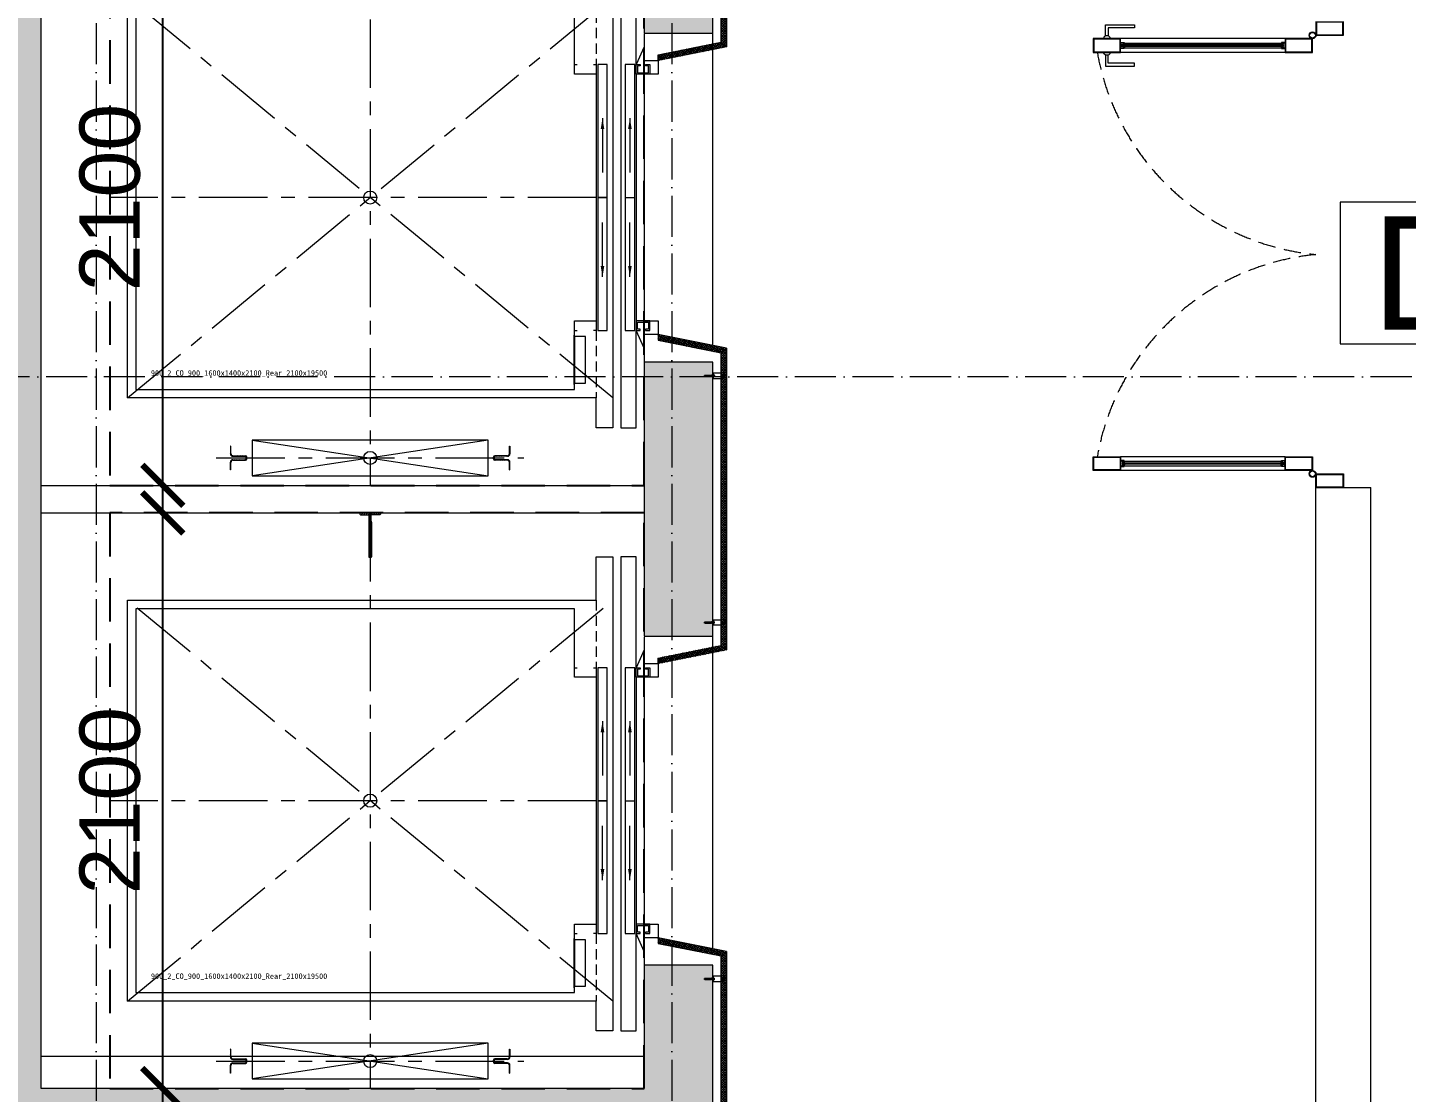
# Model space of a CAD drawing. Header units: millimetres. Extents: x -55734 to 118445, y -16290 to 119028.
# Drawn here: x 25701 to 30731, y 22339 to 26223 of the extents above; entities that cross this region are included whole.
import ezdxf
from ezdxf.enums import TextEntityAlignment as Align
from ezdxf.xclip import XClip

# ---------------------------------------------------------------- set-up
doc = ezdxf.new("R2010")
doc.units = ezdxf.units.MM
doc.header["$XCLIPFRAME"] = 0
for name, pattern in [('CENTERX2', [4, 2.5, -0.5, 0.5, -0.5]), ('CGXD', [18, 4, -2, 4, -2, 4, -2]), ('Grid Line', [4.2, 3, -0.6, 0, -0.6]), ('HIDDEN', [0.375, 0.25, -0.125]), ('HIDDEN2', [4.7625, 3.175, -1.5875])]:
    doc.linetypes.add(name, pattern=pattern)
doc.layers.get('Defpoints').update_dxf_attribs({"color": 230})
for name, color, linetype, lineweight in [('CUA', 31, 'Continuous', 9), ('Duong Ranh', 83, 'CGXD', 50), ('GRA', 211, 'Continuous', 9), ('LAT-GACH', 140, 'Continuous', 13), ('NET THAY 2', 55, 'Continuous', 5), ('NET-CAT', 3, 'Continuous', 15), ('NET-THAY', 2, 'Continuous', 9), ('THIET-BI-1', 26, 'Continuous', 5), ('TRUC', 225, 'Continuous', 5), ('Y-GHI CHU PCCC$0$Z-CT1-GHI CHU TT$0$KI-HIEU', 6, 'Continuous', 13)]:
    doc.layers.add(name, color=color, linetype=linetype, lineweight=lineweight)
doc.styles.add('hoistway plan', font='chhbg.shx', dxfattribs={"height": 45})
doc.styles.add('TA1', font='arial_0.ttf')
doc.styles.add('Y-GHI CHU PCCC$0$Arial', font='arial_0.ttf')
doc.dimstyles.new('D_100', dxfattribs={"dimtxt": 220, "dimasz": 150, "dimexe": 150, "dimexo": 150, "dimgap": 80, "dimtad": 1, "dimdec": 0, "dimzin": 9, "dimtxsty": 'TA1', "dimblk": 'ARCHTICK', "dimcen": 1, "dimdle": 150, "dimclrd": 256, "dimclre": 256, "dimclrt": 7, "dimadec": 0, "dimazin": 0, "dimtfac": 1, "dimtdec": 0, "dimtix": 1, "dimtmove": 1, "dimatfit": 3, "dimfxl": 0, "dimtolj": 1, "dimtzin": 0, "dimlwd": -1, "dimlwe": -1, "dimarcsym": 0})
doc.dimstyles.new('hoistway plan', dxfattribs={"dimtxt": 45, "dimasz": 17, "dimexe": 15, "dimexo": 20, "dimgap": 25, "dimtad": 1, "dimdec": 0, "dimzin": 0, "dimdsep": 46, "dimtxsty": 'hoistway plan', "dimblk": 'DOT', "dimcen": 50, "dimclrd": 8, "dimclre": 8, "dimclrt": 3, "dimadec": 0, "dimazin": 0, "dimtfac": 1, "dimtdec": 0, "dimtmove": 1, "dimatfit": 3, "dimfxl": 0, "dimtolj": 1, "dimtzin": 0, "dimarcsym": 0})
pattern_1 = [(240.2551187, (159143.5025, 28013.0964), (5.42651964, -3.10086836), []), (330.2551187, (159143.5025, 28013.0964), (3.10086836, 5.42651964), [])]
pattern_2 = [(240.2551187, (159143.5025, 25813.0964), (5.42651964, -3.10086836), []), (330.2551187, (159143.5025, 25813.0964), (3.10086836, 5.42651964), [])]

# ---------------------------------------------------------------- blocks, each defined once
blk = doc.blocks.new('_DOT')
at = {"color": 0, "linetype": 'ByBlock'}
blk.add_line((-0.5, 0), (-1, 0), dxfattribs=at)
at = {"color": 0, "linetype": 'ByBlock', "const_width": 0.5}
blk.add_lwpolyline([(-0.25, 0, 1), (0.25, 0, 1)], format="xyb", close=True, dxfattribs=at)
blk = doc.blocks.new('A$C1F5A74C7')
at = {"color": 0, "lineweight": 5}
for p, q in [((0, 10), (0, 12)), ((0, 10), (21, 10)), ((3, 8), (3, 10)), ((3, 5), (3, 7)), ((5, 91), (10, 94)), ((5, 91), (5, 29)), ((5, 91), (15, 91)), ((6, 78), (5, 75)), ((5, 75), (8, 75)), ((6, 72), (5, 69)), ((5, 69), (8, 69)), ((6, 66), (5, 63)), ((5, 63), (8, 63)), ((6, 60), (5, 57)), ((5, 57), (8, 57)), ((6, 54), (5, 51)), ((5, 51), (8, 51)), ((5, 49), (8, 49)), ((5, 10), (5, 29)), ((8, 5), (5, 5)), ((7, 80), (6, 78)), ((6, 78), (10, 78)), ((8, 73), (6, 72)), ((8, 67), (6, 66)), ((8, 61), (6, 60)), ((8, 55), (6, 54)), ((8, 82), (7, 80)), ((7, 81), (10, 81)), ((7, 80), (10, 80)), ((7, 29), (7, 76)), ((7, 10), (7, 31)), ((7, 9), (7, 10)), ((7, 5), (7, 8)), ((7, 5), (7, 5)), ((9, 84), (8, 82)), ((8, 83), (10, 83)), ((8, 73), (8, 75)), ((8, 69), (8, 67)), ((8, 61), (8, 63)), ((8, 57), (8, 55)), ((8, 51), (8, 49)), ((10, 87), (9, 85)), ((9, 85), (12, 86)), ((10, 5), (9, 5)), ((10, 99), (10, 11)), ((10, 94), (15, 91)), ((10, 87), (12, 85)), ((10, 41), (10, 80)), ((10, 78), (15, 78)), ((10, 41), (11, 41)), ((10, 13), (10, 0)), ((12, 5), (10, 5)), ((11, 84), (13, 84)), ((11, 81), (14, 82)), ((11, 41), (11, 80)), ((11, 80), (14, 80)), ((12, 84), (12, 83)), ((12, 73), (12, 75)), ((12, 75), (15, 75)), ((12, 73), (15, 72)), ((12, 69), (12, 67)), ((12, 69), (15, 69)), ((12, 67), (15, 66)), ((12, 61), (12, 63)), ((12, 63), (15, 63)), ((12, 61), (15, 60)), ((12, 57), (12, 55)), ((12, 57), (15, 57)), ((12, 55), (15, 54)), ((12, 49), (12, 51)), ((12, 51), (15, 51)), ((12, 49), (15, 49)), ((12, 5), (12, 5)), ((13, 82), (14, 80)), ((16, 5), (13, 5)), ((14, 80), (15, 78)), ((14, 29), (14, 76)), ((14, 10), (14, 31)), ((14, 9), (14, 10)), ((14, 5), (14, 8)), ((15, 91), (15, 29)), ((15, 78), (15, 75)), ((15, 72), (15, 69)), ((15, 66), (15, 63)), ((15, 60), (15, 57)), ((15, 54), (15, 51)), ((15, 10), (15, 29)), ((18, 10), (18, 8)), ((18, 7), (18, 5)), ((21, 10), (21, 12))]:
    blk.add_line(p, q, dxfattribs=at)
for centre, radius, start, end in [((5, 7), 2.77, 227.3489, 309.0524), ((10, 15), 10.9, 250.5292, 255.5659), ((10, 15), 10.9, 263.51, 276.4907), ((10, 15), 10.9, 284.1671, 289.4715), ((16, 7), 2.77, 230.845, 312.6565)]:
    blk.add_arc(centre, radius, start, end, dxfattribs=at)
blk = doc.blocks.new('*U34')
for p, q in [((11.2, 0), (10.7, 0)), ((11.7, 0), (11.2, 0)), ((12.4, 0), (12.2, 0)), ((14.1, 0), (12.9, 0)), ((14.1, 2.9), (14.1, 4)), ((14.1, 2.4), (14.1, 2.9)), ((14.1, 1.8), (14.1, 1.9)), ((14.1, 0), (14.1, 1.2)), ((14.1, 0), (14.1, -1.2)), ((14.1, 0), (15.4, 0)), ((15.9, 0), (16, 0)), ((16.6, 0), (17, 0)), ((17, 0), (18.1, 0)), ((47.7, 10), (47.7, -10)), ((14.1, -1.8), (14.1, -1.9)), ((14.1, -2.4), (14.1, -2.9)), ((14.1, -2.9), (14.1, -4))]:
    blk.add_line(p, q)
blk.add_lwpolyline([(50, 10), (9.5, 10, 0.414215), (7.5, 8), (7.5, -8, 0.414214), (9.5, -10), (50, -10)], format="xyb")
for radius in [2.9, 0.712]:
    blk.add_circle((14.1, 0), radius)
at = {"extrusion": (0, 0, -1), "xscale": 0.3999999999068677, "yscale": 0.3999999999068677, "zscale": -0.4, "rotation": 90.00000000000001}
blk.add_blockref('A$C1F5A74C7', (-42.8, -4.2), dxfattribs=at)
blk = doc.blocks.new('_ArchTick')
at = {"color": 0, "const_width": 0.15}
blk.add_lwpolyline([(-0.5, -0.5), (0.5, 0.5)], dxfattribs=at)
blk = doc.blocks.new('*D38')
at = {"layer": 'Defpoints', "transparency": 16777216}
blk.add_line((3443.3, 5650), (3443.3, 8050), dxfattribs=at)
at = {"layer": 'Defpoints', "color": 0, "transparency": 16777216}
for p in [(3443.3, 7900), (3443.3, 7900), (3443.3, 5800)]:
    blk.add_point(p, dxfattribs=at)
at = {"layer": 'Defpoints', "transparency": 16777216, "xscale": 150, "yscale": 150, "zscale": 150}
for p, rotation in [((3443.3, 7900), 89.9999999999999), ((3443.3, 5800), 269.9999999999999)]:
    blk.add_blockref('_ArchTick', p, dxfattribs=dict(at, rotation=rotation))
at = {"layer": 'Defpoints', "color": 7, "transparency": 16777216, "insert": (3251, 6850), "char_height": 220, "attachment_point": 5, "rotation": 90, "style": 'TA1'}
blk.add_mtext('\\A1;2100', dxfattribs=at)
blk = doc.blocks.new('*D40')
at = {"layer": 'Defpoints', "transparency": 16777216}
blk.add_line((3443.3, 7850), (3443.3, 10250), dxfattribs=at)
at = {"layer": 'Defpoints', "color": 0, "transparency": 16777216}
for p in [(3443.3, 10100), (3443.3, 10100), (3443.3, 8000)]:
    blk.add_point(p, dxfattribs=at)
at = {"layer": 'Defpoints', "transparency": 16777216, "xscale": 150, "yscale": 150, "zscale": 150}
for p, rotation in [((3443.3, 10100), 89.9999999999999), ((3443.3, 8000), 269.9999999999999)]:
    blk.add_blockref('_ArchTick', p, dxfattribs=dict(at, rotation=rotation))
at = {"layer": 'Defpoints', "color": 7, "transparency": 16777216, "insert": (3251, 9050), "char_height": 220, "attachment_point": 5, "rotation": 90, "style": 'TA1'}
blk.add_mtext('\\A1;2100', dxfattribs=at)
blk = doc.blocks.new('*U119')
for p, q in [((-787.5, 112.5), (-787.5, 712.5)), ((-737.5, 112.5), (-737.5, 712.5)), ((737.5, 112.5), (737.5, 712.5)), ((787.5, 112.5), (787.5, 712.5)), ((-770.8, 699.5, 0), (-770.8, 125.5, 0)), ((-754.3, 699.5, 0), (-754.3, 125.5, 0)), ((754.2, 699.5, 0), (754.2, 125.5, 0)), ((770.7, 699.5, 0), (770.7, 125.5, 0)), ((-5679.2, 0, 0), (-850, 0, 0)), ((5314.1, 0, 0), (850, 0, 0)), ((-5666.2, -41.8, 0), (-863, -41.8, 0)), ((5301.1, -41.8, 0), (863, -41.8, 0)), ((-5679.2, -100, 0), (-850, -100, 0)), ((-5666.2, -58.3, 0), (-863, -58.3, 0)), ((5314.1, -100, 0), (850, -100, 0)), ((5301.1, -58.3, 0), (863, -58.3, 0))]:
    blk.add_line(p, q)
at = {"color": 1}
for p, q in [((-762.5, 119.1, 0), (-762.5, 705.9, 0)), ((762.5, 119.1, 0), (762.5, 705.9, 0)), ((-856.6, -50, 0), (-5672.7, -50, 0)), ((856.6, -50, 0), (5307.6, -50, 0))]:
    blk.add_line(p, q, dxfattribs=at)
at = {"ltscale": 100}
for p, q in [((-5679.2, -61, 0), (-5679.2, -39, 0)), ((-5679.2, -61, 0), (-5679.2, -39, 0)), ((-850, -61, 0), (-850, -39, 0)), ((-850, -61, 0), (-850, -39, 0)), ((850, -61, 0), (850, -39, 0)), ((850, -61, 0), (850, -39, 0)), ((5314.1, -61, 0), (5314.1, -39, 0)), ((5314.1, -61, 0), (5314.1, -39, 0))]:
    blk.add_line(p, q, dxfattribs=at)
for points in [[(-737.5, 712.5), (-787.5, 712.5), (-787.5, 812.5), (-737.5, 812.5)], [(-739.5, 714.5), (-785.5, 714.5), (-785.5, 810.5), (-739.5, 810.5)], [(737.5, 712.5), (787.5, 712.5), (787.5, 812.5), (737.5, 812.5)], [(739.5, 714.5), (785.5, 714.5), (785.5, 810.5), (739.5, 810.5)], [(-737.5, 12.5), (-787.5, 12.5), (-787.5, 112.5), (-737.5, 112.5)], [(-739.5, 14.5), (-785.5, 14.5), (-785.5, 110.5), (-739.5, 110.5)], [(737.5, 12.5), (787.5, 12.5), (787.5, 112.5), (737.5, 112.5)], [(739.5, 14.5), (785.5, 14.5), (785.5, 110.5), (739.5, 110.5)], [(-5729.2, -100), (-5729.2, 0), (-5679.2, 0), (-5679.2, -100)], [(-850, 0), (-800, 0), (-800, -100), (-850, -100)], [(850, 0), (800, 0), (800, -100), (850, -100)], [(5364.1, -100), (5364.1, 0), (5314.1, 0), (5314.1, -100)], [(-5727.2, -98), (-5727.2, -2), (-5681.2, -2), (-5681.2, -98)], [(-848, -2), (-802, -2), (-802, -98), (-848, -98)], [(848, -2), (802, -2), (802, -98), (848, -98)], [(5362.1, -98), (5362.1, -2), (5316.1, -2), (5316.1, -98)]]:
    blk.add_lwpolyline(points, close=True)
for points in [[(687.5, 662.5), (697.5, 662.5), (697.5, 757.5), (727.8, 757.5, -0.063254), (727.5, 760), (727.5, 765, -0.063254), (727.8, 767.5), (687.5, 767.5), (687.5, 757.5)], [(737.5, 775), (737.5, 750, -0.414214), (727.5, 760), (727.5, 765, -0.414214)], [(787.5, 775), (787.5, 750, 0.414214), (797.5, 760), (797.5, 765, 0.414214)], [(837.5, 662.5), (827.5, 662.5), (827.5, 757.5), (797.2, 757.5, 0.063254), (797.5, 760), (797.5, 765, 0.063254), (797.2, 767.5), (837.5, 767.5), (837.5, 757.5)]]:
    blk.add_lwpolyline(points, format="xyb", close=True)
at = {"elevation": 0}
for points in [[(-751.5, 712.5), (-773.5, 712.5), (-773.5, 700, 0.414214), (-773, 699.5), (-769.5, 699.5, 0.414214), (-769, 700, 0.414214), (-769.5, 700.5), (-772, 700.5, -0.414214), (-772.5, 701), (-772.5, 711, -0.414214), (-772, 711.5), (-753, 711.5, -0.414214), (-752.5, 711), (-752.5, 701, -0.414214), (-753, 700.5), (-755.5, 700.5, 0.414214), (-756, 700, 0.414214), (-755.5, 699.5), (-752, 699.5, 0.414214), (-751.5, 700), (-751.5, 712.5)], [(751.5, 712.5), (773.5, 712.5), (773.5, 700, -0.414214), (773, 699.5), (769.5, 699.5, -0.414214), (769, 700, -0.414214), (769.5, 700.5), (772, 700.5, 0.414214), (772.5, 701), (772.5, 711, 0.414214), (772, 711.5), (753, 711.5, 0.414214), (752.5, 711), (752.5, 701, 0.414214), (753, 700.5), (755.5, 700.5, -0.414214), (756, 700, -0.414214), (755.5, 699.5), (752, 699.5, -0.414214), (751.5, 700), (751.5, 712.5)], [(-5679.2, -39), (-5679.2, -61), (-5666.7, -61, 0.414214), (-5666.2, -60.5), (-5666.2, -57, 0.414214), (-5666.7, -56.5, 0.414214), (-5667.2, -57), (-5667.2, -59.5, -0.414214), (-5667.7, -60), (-5677.7, -60, -0.414214), (-5678.2, -59.5), (-5678.2, -40.5, -0.414214), (-5677.7, -40), (-5667.7, -40, -0.414214), (-5667.2, -40.5), (-5667.2, -43, 0.414214), (-5666.7, -43.5, 0.414214), (-5666.2, -43), (-5666.2, -39.5, 0.414214), (-5666.7, -39), (-5679.2, -39)], [(-850, -39), (-850, -61), (-862.5, -61, -0.414214), (-863, -60.5), (-863, -57, -0.414214), (-862.5, -56.5, -0.414214), (-862, -57), (-862, -59.5, 0.414214), (-861.5, -60), (-851.5, -60, 0.414214), (-851, -59.5), (-851, -40.5, 0.414214), (-851.5, -40), (-861.5, -40, 0.414214), (-862, -40.5), (-862, -43, -0.414214), (-862.5, -43.5, -0.414214), (-863, -43), (-863, -39.5, -0.414214), (-862.5, -39), (-850, -39)], [(850, -39), (850, -61), (862.5, -61, 0.414214), (863, -60.5), (863, -57, 0.414214), (862.5, -56.5, 0.414214), (862, -57), (862, -59.5, -0.414214), (861.5, -60), (851.5, -60, -0.414214), (851, -59.5), (851, -40.5, -0.414214), (851.5, -40), (861.5, -40, -0.414214), (862, -40.5), (862, -43, 0.414214), (862.5, -43.5, 0.414214), (863, -43), (863, -39.5, 0.414214), (862.5, -39), (850, -39)], [(5314.1, -39), (5314.1, -61), (5301.6, -61, -0.414214), (5301.1, -60.5), (5301.1, -57, -0.414214), (5301.6, -56.5, -0.414214), (5302.1, -57), (5302.1, -59.5, 0.414214), (5302.6, -60), (5312.6, -60, 0.414214), (5313.1, -59.5), (5313.1, -40.5, 0.414214), (5312.6, -40), (5302.6, -40, 0.414214), (5302.1, -40.5), (5302.1, -43, -0.414214), (5301.6, -43.5, -0.414214), (5301.1, -43), (5301.1, -39.5, -0.414214), (5301.6, -39), (5314.1, -39)]]:
    blk.add_lwpolyline(points, format="xyb", dxfattribs=at)
at = {"color": 8, "lineweight": 5, "elevation": 0}
for points in [[(-764.8, 705.9, -0.110226), (-764.7, 705.9), (-760.3, 705.9, -0.110226), (-760.2, 705.9, -0.547587), (-759.7, 702.3, 0.371535), (-759.7, 701.9, -0.207699), (-759.9, 697.8, 0.626616), (-759.8, 697.5, 0.088099), (-754.4, 699.5), (-756.6, 699.5), (-756.6, 702.3), (-755.4, 702.3), (-759, 706.8, 0.26277), (-759.4, 707.1), (-762.5, 707.1), (-765.6, 707.1, 0.26277), (-766, 706.8), (-769.6, 702.3), (-768.4, 702.3), (-768.4, 699.5), (-770.6, 699.5, 0.088099), (-765.2, 697.5, 0.626616), (-765.1, 697.8, -0.207699), (-765.3, 701.9, 0.371535), (-765.3, 702.3, -0.547587)], [(764.8, 705.9, 0.110226), (764.7, 705.9), (760.3, 705.9, 0.110226), (760.2, 705.9, 0.547587), (759.7, 702.3, -0.371535), (759.7, 701.9, 0.207699), (759.9, 697.8, -0.626616), (759.8, 697.5, -0.088099), (754.4, 699.5), (756.6, 699.5), (756.6, 702.3), (755.4, 702.3), (759, 706.8, -0.26277), (759.4, 707.1), (762.5, 707.1), (765.6, 707.1, -0.26277), (766, 706.8), (769.6, 702.3), (768.4, 702.3), (768.4, 699.5), (770.6, 699.5, -0.088099), (765.2, 697.5, -0.626616), (765.1, 697.8, 0.207699), (765.3, 701.9, -0.371535), (765.3, 702.3, 0.547587)], [(-764.8, 119.1, 0.110226), (-764.7, 119.1), (-760.3, 119.1, 0.110226), (-760.2, 119.1, 0.547587), (-759.7, 122.7, -0.371535), (-759.7, 123.1, 0.207699), (-759.9, 127.2, -0.626616), (-759.8, 127.5, -0.088099), (-754.4, 125.5), (-756.6, 125.5), (-756.6, 122.7), (-755.4, 122.7), (-759, 118.2, -0.26277), (-759.4, 117.9), (-762.5, 117.9), (-765.6, 117.9, -0.26277), (-766, 118.2), (-769.6, 122.7), (-768.4, 122.7), (-768.4, 125.5), (-770.6, 125.5, -0.088099), (-765.2, 127.5, -0.626616), (-765.1, 127.2, 0.207699), (-765.3, 123.1, -0.371535), (-765.3, 122.7, 0.547587)], [(764.8, 119.1, -0.110226), (764.7, 119.1), (760.3, 119.1, -0.110226), (760.2, 119.1, -0.547587), (759.7, 122.7, 0.371535), (759.7, 123.1, -0.207699), (759.9, 127.2, 0.626616), (759.8, 127.5, 0.088099), (754.4, 125.5), (756.6, 125.5), (756.6, 122.7), (755.4, 122.7), (759, 118.2, 0.26277), (759.4, 117.9), (762.5, 117.9), (765.6, 117.9, 0.26277), (766, 118.2), (769.6, 122.7), (768.4, 122.7), (768.4, 125.5), (770.6, 125.5, 0.088099), (765.2, 127.5, 0.626616), (765.1, 127.2, -0.207699), (765.3, 123.1, 0.371535), (765.3, 122.7, -0.547587)]]:
    blk.add_lwpolyline(points, format="xyb", close=True, dxfattribs=at)
at = {"color": 1, "elevation": 0}
for points in [[(-760, 119.1), (-765, 119.1), (-765, 705.9), (-760, 705.9)], [(760, 119.1), (765, 119.1), (765, 705.9), (760, 705.9)]]:
    blk.add_lwpolyline(points, close=True, dxfattribs=at)
for points in [[(-751.5, 112.5), (-773.5, 112.5), (-773.5, 125, -0.414214), (-773, 125.5), (-769.5, 125.5, -0.414214), (-769, 125, -0.414214), (-769.5, 124.5), (-772, 124.5, 0.414214), (-772.5, 124), (-772.5, 114, 0.414214), (-772, 113.5), (-753, 113.5, 0.414214), (-752.5, 114), (-752.5, 124, 0.414214), (-753, 124.5), (-755.5, 124.5, -0.414214), (-756, 125, -0.414214), (-755.5, 125.5), (-752, 125.5, -0.414214), (-751.5, 125), (-751.5, 112.5)], [(751.5, 112.5), (773.5, 112.5), (773.5, 125, 0.414214), (773, 125.5), (769.5, 125.5, 0.414214), (769, 125, 0.414214), (769.5, 124.5), (772, 124.5, -0.414214), (772.5, 124), (772.5, 114, -0.414214), (772, 113.5), (753, 113.5, -0.414214), (752.5, 114), (752.5, 124, -0.414214), (753, 124.5), (755.5, 124.5, 0.414214), (756, 125, 0.414214), (755.5, 125.5), (752, 125.5, 0.414214), (751.5, 125), (751.5, 112.5)]]:
    blk.add_lwpolyline(points, format="xyb")
at = {"elevation": 0}
for points in [[(-5679.2, -40.5), (-5679.2, -59.5)], [(-5679.2, -40.5), (-5679.2, -59.5)], [(-850, -40.5), (-850, -59.5)], [(-850, -40.5), (-850, -59.5)], [(850, -40.5), (850, -59.5)], [(850, -40.5), (850, -59.5)], [(5314.1, -40.5), (5314.1, -59.5)], [(5314.1, -40.5), (5314.1, -59.5)]]:
    blk.add_lwpolyline(points, dxfattribs=at)
at = {"color": 8, "lineweight": 5}
for points in [[(-5672.6, -52.3, -0.110226), (-5672.7, -52.2), (-5672.7, -47.8, -0.110226), (-5672.6, -47.7, -0.547587), (-5669, -47.2, 0.371535), (-5668.6, -47.2, -0.207699), (-5664.5, -47.4, 0.626616), (-5664.2, -47.3, 0.088099), (-5666.2, -41.9), (-5666.2, -44.1), (-5669, -44.1), (-5669, -42.9), (-5673.5, -46.5, 0.26277), (-5673.8, -46.9), (-5673.8, -50), (-5673.8, -53.1, 0.26277), (-5673.5, -53.5), (-5669, -57.1), (-5669, -55.9), (-5666.2, -55.9), (-5666.2, -58.1, 0.088099), (-5664.2, -52.7, 0.626616), (-5664.5, -52.6, -0.207699), (-5668.6, -52.8, 0.371535), (-5669, -52.8, -0.547587)], [(-856.6, -52.3, 0.110226), (-856.6, -52.2), (-856.6, -47.8, 0.110226), (-856.6, -47.7, 0.547587), (-860.2, -47.2, -0.371535), (-860.6, -47.2, 0.207699), (-864.7, -47.4, -0.626616), (-865, -47.3, -0.088099), (-863, -41.9), (-863, -44.1), (-860.2, -44.1), (-860.2, -42.9), (-855.7, -46.5, -0.26277), (-855.4, -46.9), (-855.4, -50), (-855.4, -53.1, -0.26277), (-855.7, -53.5), (-860.2, -57.1), (-860.2, -55.9), (-863, -55.9), (-863, -58.1, -0.088099), (-865, -52.7, -0.626616), (-864.7, -52.6, 0.207699), (-860.6, -52.8, -0.371535), (-860.2, -52.8, 0.547587)], [(856.6, -52.3, -0.110226), (856.6, -52.2), (856.6, -47.8, -0.110226), (856.6, -47.7, -0.547587), (860.2, -47.2, 0.371535), (860.6, -47.2, -0.207699), (864.7, -47.4, 0.626616), (865, -47.3, 0.088099), (863, -41.9), (863, -44.1), (860.2, -44.1), (860.2, -42.9), (855.7, -46.5, 0.26277), (855.4, -46.9), (855.4, -50), (855.4, -53.1, 0.26277), (855.7, -53.5), (860.2, -57.1), (860.2, -55.9), (863, -55.9), (863, -58.1, 0.088099), (865, -52.7, 0.626616), (864.7, -52.6, -0.207699), (860.6, -52.8, 0.371535), (860.2, -52.8, -0.547587)], [(5307.5, -52.3, 0.110226), (5307.6, -52.2), (5307.6, -47.8, 0.110226), (5307.5, -47.7, 0.547587), (5303.9, -47.2, -0.371535), (5303.5, -47.2, 0.207699), (5299.4, -47.4, -0.626616), (5299.1, -47.3, -0.088099), (5301.1, -41.9), (5301.1, -44.1), (5303.9, -44.1), (5303.9, -42.9), (5308.4, -46.5, -0.26277), (5308.7, -46.9), (5308.7, -50), (5308.7, -53.1, -0.26277), (5308.4, -53.5), (5303.9, -57.1), (5303.9, -55.9), (5301.1, -55.9), (5301.1, -58.1, -0.088099), (5299.1, -52.7, -0.626616), (5299.4, -52.6, 0.207699), (5303.5, -52.8, -0.371535), (5303.9, -52.8, 0.547587)]]:
    blk.add_lwpolyline(points, format="xyb", close=True, dxfattribs=at)
at = {"color": 1}
for points in [[(-856.6, -47.5), (-856.6, -52.5), (-5672.7, -52.5), (-5672.7, -47.5)], [(856.6, -47.5), (856.6, -52.5), (5307.6, -52.5), (5307.6, -47.5)]]:
    blk.add_lwpolyline(points, close=True, dxfattribs=at)
for centre, radius in [((-800, 12.5), 12.5), ((-800, 12.5), 10.5), ((800, 12.5), 12.5), ((800, 12.5), 10.5)]:
    blk.add_circle(centre, radius)
at = {"color": 8, "linetype": 'HIDDEN2', "lineweight": 5, "ltscale": 20}
for centre, start, end in [((-893.5, -86), 5.5004, 79.9944), ((893.5, -86), 100.0056, 174.4996)]:
    blk.add_arc(centre, 897.6, start, end, dxfattribs=at)
blk = doc.blocks.new('Y-GHI CHU PCCC$0$A$C67775D76')
at = {"color": 8, "ltscale": 30}
blk.add_lwpolyline([(-266.7, -137.5), (266.7, -137.5), (266.7, 137.5), (-266.7, 137.5)], close=True, dxfattribs=at)
at = {"color": 8, "style": 'Y-GHI CHU PCCC$0$Arial'}
blk.add_text('DF', height=220, dxfattribs=at).set_placement((0, 0), align=Align.MIDDLE_CENTER)
blk = doc.blocks.new('P13_13_900_CO_900_1600x1350_Rear_2050x1910')
h = blk.add_hatch()
h.set_pattern_fill('ANSI31', color=256, scale=50, angle=90, style=0)
h.set_pattern_definition([(225, (-738.679, 3896.771), (-4.419417, 4.419417), [])])
h.paths.add_polyline_path([(-946.5, 2019.1, 0.227735), (-945.8, 2017.6, -0.227735), (-945, 2016), (-945, 1990, -0.414214), (-947, 1988), (-953, 1988, -0.414214), (-955, 1990), (-955, 2016, -0.227735), (-954.3, 2017.6, 0.227735), (-953.5, 2019.1), (-953.5, 2041, 0.414214), (-955.5, 2043), (-985.5, 2043, -0.414214), (-987.5, 2045), (-987.5, 2050), (-912.5, 2050), (-912.5, 2045, -0.414214), (-914.5, 2043), (-944.5, 2043, 0.414214), (-946.5, 2041)])
h = blk.add_hatch()
h.set_pattern_fill('ANSI31', color=256, scale=50, angle=90, style=0)
h.set_pattern_definition([(315, (-3335.6985, 52.7706), (-4.419417, -4.419417), [])])
h.paths.add_polyline_path([(-1460, 6.5), (-1458, 6.5), (-1458, 33.8, -0.414214), (-1450, 41.8), (-1405, 41.8, 0.414214), (-1400, 46.8), (-1400, 53.2, 0.414214), (-1405, 58.2), (-1450, 58.2, -0.414214), (-1458, 66.2), (-1458, 93.5), (-1460, 93.5), (-1460, 65.2, 0.414214), (-1451, 56.2), (-1406, 56.2, -0.414214), (-1402, 52.2), (-1402, 47.8, -0.414214), (-1406, 43.8), (-1451, 43.8, 0.414214), (-1460, 34.8)])
h = blk.add_hatch()
h.set_pattern_fill('ANSI31', color=256, scale=50, angle=90, style=0)
h.set_pattern_definition([(225, (1435.637, 52.7706), (4.419417, -4.419417), [])])
h.paths.add_polyline_path([(-440, 6.5), (-442, 6.5), (-442, 33.8, 0.414214), (-450, 41.8), (-495, 41.8, -0.414214), (-500, 46.8), (-500, 53.2, -0.414214), (-495, 58.2), (-450, 58.2, 0.414214), (-442, 66.2), (-442, 93.5), (-440, 93.5), (-440, 65.2, -0.414214), (-449, 56.2), (-494, 56.2, 0.414214), (-498, 52.2), (-498, 47.8, 0.414214), (-494, 43.8), (-449, 43.8, -0.414214), (-440, 34.8)])
for p, q in [((-987.5, 2050), (-912.5, 2050)), ((-987.5, 2050), (-987.5, 2045)), ((-985.5, 2043), (-955.5, 2043)), ((-955, 2016), (-955, 1890)), ((-953.5, 2019.1), (-953.5, 2041)), ((-946.5, 2019.1), (-946.5, 2041)), ((-945, 2016), (-945, 1890)), ((-914.5, 2043), (-944.5, 2043)), ((-912.5, 2050), (-912.5, 2045)), ((-953, 1888), (-947, 1888)), ((50, 1550), (20, 1485)), ((-205, 1485), (-195, 1485)), ((-125, 1450), (-125, 550)), ((-65, 1450), (-65, 550)), ((-65, 1450), (-65, 550)), ((-35, 1450), (-35, 550)), ((20, 1450), (20, 550)), ((-85, 1000), (-120, 1000)), ((-85, 1000), (-120, 1000)), ((-205, 515), (-195, 515)), ((50, 450), (20, 515)), ((-1458, 93.5), (-1460, 93.5)), ((-1460, 93.5), (-1460, 65.2)), ((-1458, 66.2), (-1458, 93.5)), ((-1451, 56.2), (-1406, 56.2)), ((-1450, 58.2), (-1405, 58.2)), ((-1402, 47.8), (-1402, 52.2)), ((-1400, 46.8), (-1400, 53.2)), ((-500, 46.8), (-500, 53.2)), ((-498, 47.8), (-498, 52.2)), ((-450, 58.2), (-495, 58.2)), ((-449, 56.2), (-494, 56.2)), ((-442, 66.2), (-442, 93.5)), ((-442, 93.5), (-440, 93.5)), ((-440, 93.5), (-440, 65.2)), ((-1460, 6.5), (-1460, 34.8)), ((-1458, 6.5), (-1460, 6.5)), ((-1458, 6.5), (-1458, 33.8)), ((-1451, 43.8), (-1406, 43.8)), ((-1450, 41.8), (-1405, 41.8)), ((-450, 41.8), (-495, 41.8)), ((-449, 43.8), (-494, 43.8)), ((-442, 6.5), (-442, 33.8)), ((-442, 6.5), (-440, 6.5)), ((-440, 6.5), (-440, 34.8))]:
    blk.add_line(p, q)
at = {"linetype": 'CENTERX2', "ltscale": 100}
for p, q in [((-950, 2050), (-950, -50)), ((-1835, 269), (-65, 1731)), ((-65, 269), (-1835, 1731)), ((-125, 1000), (-1900, 1000)), ((-1511.8, 50), (-389.2, 50))]:
    blk.add_line(p, q, dxfattribs=at)
at = {"linetype": 'HIDDEN', "ltscale": 150}
for p, q in [((-125, 1731), (-125, 1485)), ((-125, 515), (-125, 269))]:
    blk.add_line(p, q, dxfattribs=at)
at = {"ltscale": 100}
for p, q in [((-520, 115), (-1380, -15)), ((-1380, 115), (-520, -15))]:
    blk.add_line(p, q, dxfattribs=at)
for points in [[(-65, 550), (-65, 160), (-125, 160), (-125, 269), (-1835, 269), (-1835, 1731), (-125, 1731), (-125, 1890), (-65, 1890), (-65, 1890)], [(-65, 1890), (-65, 1450)], [(20, 1472.9), (20, 1890), (-35, 1890), (-35, 1450)], [(-135, 1485), (-125, 1485), (-125, 1450), (-205, 1450), (-205, 1485), (-205, 1700), (-1805, 1700), (-1805, 300), (-205, 300), (-205, 515), (-205, 550), (-125, 550), (-125, 515), (-135, 515)], [(-120, 1000), (-85, 1000), (-85, 1485), (-120, 1485), (-120, 515), (-85, 515), (-85, 1000)], [(-20, 1000), (15, 1000), (15, 1485), (-20, 1485), (-20, 515), (15, 515), (15, 1000)], [(70, 1485), (70, 1450), (20, 1450), (20, 1485), (35, 1485), (35, 1480), (25, 1480), (25, 1455), (65, 1455), (65, 1480), (55, 1480), (55, 1485), (70, 1485)], [(-35, 550), (-35, 160), (20, 160), (20, 515)], [(70, 515), (70, 550), (20, 550), (20, 515), (35, 515), (35, 520), (25, 520), (25, 545), (65, 545), (65, 520), (55, 520), (55, 515), (70, 515)]]:
    blk.add_lwpolyline(points)
for points in [[(50, 1450), (50, 1500), (100, 1500), (100, 1450)], [(50, 500), (50, 550), (100, 550), (100, 500)], [(-205, 317.8), (-205, 497.8), (-207, 497.8), (-207, 317.8)], [(-165, 322.8), (-165, 492.8), (-205, 492.8), (-205, 322.8)], [(-520, 115), (-1380, 115), (-1380, -15), (-520, -15)]]:
    blk.add_lwpolyline(points, close=True)
for centre in [(-950, 1000), (-950, 50)]:
    blk.add_circle(centre, 23.8, dxfattribs=at)
for centre, radius, start, end in [((-985.5, 2045), 2, 180, 270), ((-955.5, 2041), 2, 0, 90), ((-953, 2016), 2, 128.6822, 180), ((-955.5, 2019.1), 2, 308.6822, 0), ((-944.5, 2041), 2, 90, 180), ((-944.5, 2019.1), 2, 180, 231.3178), ((-947, 2016), 2, 0, 51.3178), ((-914.5, 2045), 2, 270, 0), ((-953, 1890), 2, 180, 270), ((-947, 1890), 2, 270, 0), ((-1451, 65.2), 9, 180, 270), ((-1450, 66.2), 8, 180, 270), ((-1406, 52.2), 4, 0, 90), ((-1405, 53.2), 5, 0, 90), ((-495, 53.2), 5, 90, 180), ((-494, 52.2), 4, 90, 180), ((-450, 66.2), 8, 270, 0), ((-449, 65.2), 9, 270, 0), ((-1451, 34.8), 9, 90, 180), ((-1450, 33.8), 8, 90, 180), ((-1406, 47.8), 4, 270, 0), ((-1405, 46.8), 5, 270, 0), ((-495, 46.8), 5, 180, 270), ((-494, 47.8), 4, 180, 270), ((-450, 33.8), 8, 0, 90), ((-449, 34.8), 9, 0, 90)]:
    blk.add_arc(centre, radius, start, end)
at = {"layer": 'Defpoints', "linetype": 'HIDDEN2', "ltscale": 50}
blk.add_lwpolyline([(-1900, -50), (50, -50), (50, 2050), (-1900, 2050)], close=True, dxfattribs=at)
at = {"layer": 'Defpoints'}
blk.add_text('900_2_CO_900_1600x1400x2100_Rear_2100x19500', height=20, dxfattribs=at).set_placement((-1750, 350))
for points in [[(-102.5, 1289.7), (-102.5, 1091.3)], [(-2.5, 1289.7), (-2.5, 1091.3)], [(-102.5, 710.3), (-102.5, 908.7)], [(-2.5, 710.3), (-2.5, 908.7)]]:
    blk.add_leader(points, dimstyle='hoistway plan', override={"dimasz": 40, "dimtad": 0, "dimclrd": 256})
blk = doc.blocks.new('A$C18732D84')
at = {"layer": 'GRA', "transparency": 33554687}
h = blk.add_hatch(dxfattribs=at)
h.set_pattern_fill('ANSI37', color=159, scale=50, angle=180, style=0)
h.set_pattern_definition([(225, (281291.963, 15064.836), (4.41941738, -4.41941738), []), (315, (281291.963, 15064.836), (4.41941738, 4.41941738), [])])
h.paths.add_polyline_path([(5500, 10700), (5500, 9600), (5480, 9616.4), (5480, 10683.6)])
h = blk.add_hatch(dxfattribs=at)
h.set_pattern_fill('ANSI37', color=159, scale=50, angle=555.2551, style=0)
h.set_pattern_definition(pattern_1)
h.paths.add_polyline_path([(5500, 9600), (5250, 9550), (5250, 9570.4), (5480, 9616.4)])
h = blk.add_hatch(dxfattribs=at)
h.set_pattern_fill('ANSI37', color=159, scale=50, angle=555.2551, style=0)
h.set_pattern_definition(pattern_1)
h.paths.add_polyline_path([(5500, 8500), (5250, 8550), (5250, 8529.6), (5480, 8483.6)])
h = blk.add_hatch(dxfattribs=at)
h.set_pattern_fill('ANSI37', color=159, scale=50, angle=180, style=0)
h.set_pattern_definition([(225, (281291.963, 12864.836), (4.41941738, -4.41941738), []), (315, (281291.963, 12864.836), (4.41941738, 4.41941738), [])])
h.paths.add_polyline_path([(5500, 8500), (5500, 7400), (5480, 7416.4), (5480, 8483.6)])
h = blk.add_hatch(dxfattribs=at)
h.set_pattern_fill('ANSI37', color=159, scale=50, angle=555.2551, style=0)
h.set_pattern_definition(pattern_2)
h.paths.add_polyline_path([(5500, 7400), (5250, 7350), (5250, 7370.4), (5480, 7416.4)])
h = blk.add_hatch(dxfattribs=at)
h.set_pattern_fill('ANSI37', color=159, scale=50, angle=555.2551, style=0)
h.set_pattern_definition(pattern_2)
h.paths.add_polyline_path([(5500, 6300), (5250, 6350), (5250, 6329.6), (5480, 6283.6)])
h = blk.add_hatch(dxfattribs=at)
h.set_pattern_fill('ANSI37', color=159, scale=50, angle=180, style=0)
h.set_pattern_definition([(225, (281291.963, 10664.836), (4.41941738, -4.41941738), []), (315, (281291.963, 10664.836), (4.41941738, 4.41941738), [])])
h.paths.add_polyline_path([(5500, 6300), (5500, 5500), (5480, 5520), (5480, 6283.6)])
at = {"layer": 'NET-CAT'}
h = blk.add_hatch(color=256, dxfattribs=at)
h.dxf.hatch_style = 1
h.paths.add_polyline_path([(5450, 10650), (5200, 10650), (5200, 9650), (5450, 9650)], flags=17)
h.paths.add_polyline_path([(5450, 12850), (5200, 12850), (5200, 11850), (5450, 11850)], flags=17)
h.paths.add_polyline_path([(5450, 8450), (5200, 8450), (5200, 7450), (5450, 7450)], flags=17)
h.paths.add_polyline_path([(5450, 6250), (5200, 6250), (5200, 5800), (3000, 5800), (3000, 14500), (5200, 14500), (5200, 14050), (5450, 14050), (5450, 14750), (2750, 14750), (2750, 7850), (2350, 7850), (2350, 7600), (2750, 7600), (2750, 5800), (950, 5800), (950, 7600), (1350, 7600), (1350, 7850), (700, 7850), (700, 5800), (0, 5800), (0, 0), (4150, 0), (4150, 250), (250, 250), (250, 2750), (5450, 2750), (5450, 3000), (3200, 3000), (3200, 3875), (2950, 3875), (2950, 3000), (250, 3000), (250, 5550), (2950, 5550), (2950, 5075), (3200, 5075), (3200, 5550), (5450, 5550)])
at = {"layer": 'GRA'}
for points in [[(5500, 10700), (5500, 9600), (5480, 9616.4), (5480, 10683.6)], [(5500, 9600), (5250, 9550), (5250, 9570.4), (5480, 9616.4)], [(5500, 8500), (5250, 8550), (5250, 8529.6), (5480, 8483.6)], [(5500, 8500), (5500, 7400), (5480, 7416.4), (5480, 8483.6)], [(5500, 7400), (5250, 7350), (5250, 7370.4), (5480, 7416.4)], [(5500, 6300), (5250, 6350), (5250, 6329.6), (5480, 6283.6)], [(5500, 6300), (5500, 5500), (5480, 5520), (5480, 6283.6)]]:
    blk.add_lwpolyline(points, close=True, dxfattribs=at)
at = {"layer": 'LAT-GACH'}
for p, q in [((5450, 8510), (5450, 9650)), ((5200, 9500), (5200, 8600)), ((5450, 6310), (5450, 7450)), ((5200, 7300), (5200, 6400))]:
    blk.add_line(p, q, dxfattribs=at)
at = {"layer": 'NET THAY 2'}
for p, q in [((3000, 8000), (5200, 8000)), ((3000, 7900), (5200, 7900))]:
    blk.add_line(p, q, dxfattribs=at)
at = {"layer": 'NET-CAT'}
blk.add_lwpolyline([(250, 3000), (250, 5550), (2950, 5550), (2950, 5075), (3200, 5075), (3200, 5550), (5450, 5550), (5450, 6250), (5200, 6250), (5200, 5800), (3000, 5800), (3000, 14500)], dxfattribs=at)
for points in [[(5450, 10650), (5200, 10650), (5200, 9650), (5450, 9650)], [(5450, 8450), (5200, 8450), (5200, 7450), (5450, 7450)]]:
    blk.add_lwpolyline(points, close=True, dxfattribs=at)
at = {"layer": 'GRA', "rotation": 180}
for p in [(5500, 8400), (5500, 6200)]:
    blk.add_blockref('*U34', p, dxfattribs=at)
at = {"layer": 'GRA', "xscale": -1, "rotation": 359.9999999999978}
blk.add_blockref('*U34', (5500, 7500), dxfattribs=at)
at = {"layer": 'GRA', "xscale": -1}
blk.add_blockref('*U34', (5500, 7500), dxfattribs=at)
at = {"layer": 'THIET-BI-1'}
for p in [(5150, 8050), (5150, 5850)]:
    blk.add_blockref('P13_13_900_CO_900_1600x1350_Rear_2050x1910', p, dxfattribs=at)
at = {"layer": 'Defpoints'}
for base, p1, p2, picture, middle in [((3443.3, 10100), (3443.3, 8000), (3443.3, 10100), '*D40', (3251, 9050)), ((3443.3, 7900), (3443.3, 5800), (3443.3, 7900), '*D38', (3251, 6850))]:
    dim = blk.add_linear_dim(base=base, p1=p1, p2=p2, angle=90, dimstyle='D_100', dxfattribs=at)
    dim.commit()
    dim.dimension.update_dxf_attribs({"geometry": picture, "text_midpoint": middle})
blk = doc.blocks.new('A$C2FD36E42')
blk.add_blockref('A$C18732D84', (22350, 16250))

msp = doc.modelspace()

# ---------------------------------------------------------------- linework, layer by layer
at = {"layer": 'NET-CAT'}
for p, q in [((30400.9, 20300.3), (30400.9, 24545.4)), ((30400.9, 24545.4), (30600.9, 24545.4)), ((30600.9, 20100.3), (30600.9, 24545.4))]:
    msp.add_line(p, q, dxfattribs=at)
at = {"layer": 'NET-THAY'}
for p, q in [((27950.6, 26199.9), (27950.6, 24999.6)), ((27950.6, 23999.9), (27950.6, 22799.9)), ((27950.5, 22469.9), (25750.6, 22469.9))]:
    msp.add_line(p, q, dxfattribs=at)
at = {"layer": 'TRUC', "linetype": 'Grid Line', "ltscale": 50}
for p, q in [((25950.5, 47249.9), (25950.5, -9494.1)), ((28050.5, 47249.9), (28050.5, -12161.6)), ((48819.1, 24949.9), (-21659.5, 24949.9))]:
    msp.add_line(p, q, dxfattribs=at)

# ---------------------------------------------------------------- block references
at = {"layer": 'CUA'}
ref = msp.add_blockref('*U119', (30400.9, 25395.4), dxfattribs=dict(at, rotation=90))
XClip(ref).set_block_clipping_path([(-850.0000000013, -158.8192562073), (849.7988687365, 948.1874090642)])
at = {"layer": 'Duong Ranh'}
msp.add_blockref('A$C2FD36E42', (400.5, 303.3), dxfattribs=at)
at = {"layer": 'Y-GHI CHU PCCC$0$Z-CT1-GHI CHU TT$0$KI-HIEU', "color": 8, "xscale": 1.875, "yscale": 1.875, "zscale": 1.875}
msp.add_blockref('Y-GHI CHU PCCC$0$A$C67775D76', (30988.8, 25328.1, 0), dxfattribs=at)

doc.saveas('drawing.dxf')
